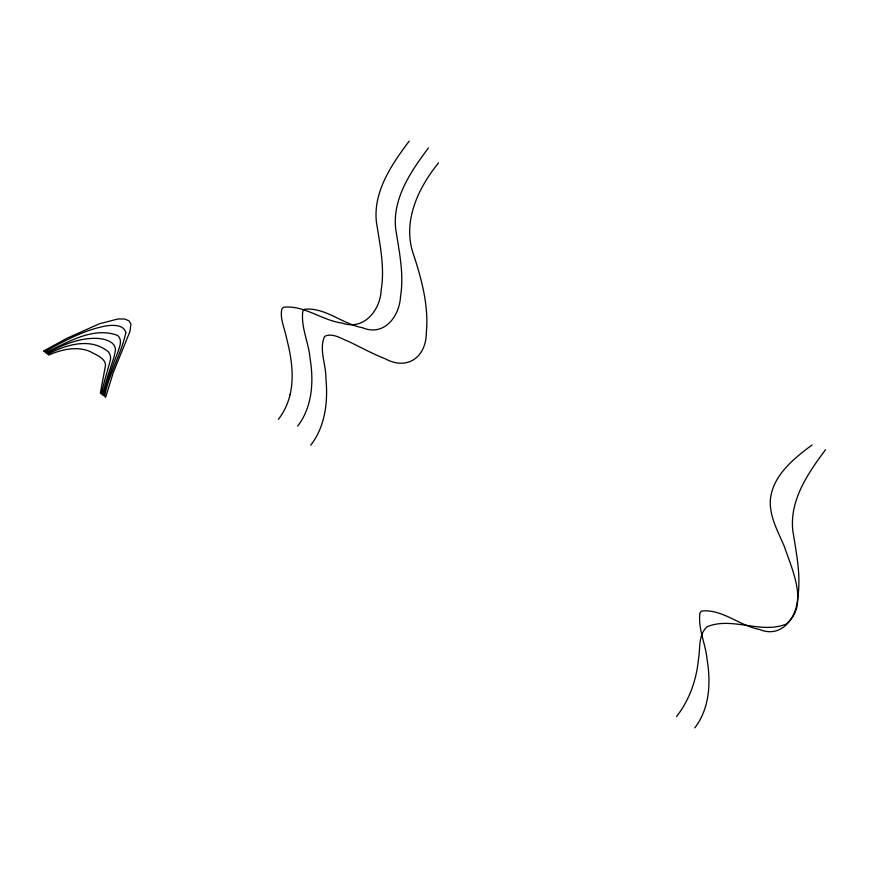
<?xml version="1.0" encoding="UTF-8"?>
<svg xmlns="http://www.w3.org/2000/svg" width="869" height="869" viewBox="0 0 869 869"><rect width="100%" height="100%" fill="white"/><g stroke="black" fill="none" stroke-linecap="round" stroke-linejoin="round"><path stroke-width="1.3" d="M290.083 394.7C294.417 376.016 291.278 356.659 286.607 338.367C284.858 328.754 279.764 319.01 281.806 309.103L283.348 307.3C303.813 304.747 322.16 320.531 342.332 323.138C363.861 330.883 380.448 309.929 381.154 290.17C384.978 267.315 379.862 244.515 376.407 221.997C373.062 191.462 391.8 164.36 409.158 141.126M297.654 426.125C312.536 406.844 313.883 381.024 309.983 357.865C308.614 342.234 300.663 326.929 302.846 311.189L304.422 309.288C324.887 306.963 342.549 324.094 362.438 327.722C384.055 336.792 399.392 316.522 400.479 296.861C404.237 274.039 399.132 251.282 395.688 228.808C392.343 198.262 411.08 171.171 428.439 147.936M694.765 727.874C709.647 708.593 710.994 682.773 707.094 659.614C705.726 643.983 697.774 628.678 699.947 612.938L701.522 611.037C721.998 608.713 739.66 625.843 759.549 629.471C781.166 638.541 796.504 618.272 797.59 598.611C801.348 575.789 796.243 553.032 792.8 530.557C789.454 500.012 808.192 472.921 825.55 449.686M310.765 445.178C325.278 426.397 328.145 401.597 325.918 378.634C326.19 364.774 318.695 349.544 324.604 336.39C332.566 332.36 341.3 338.834 348.73 341.528C360.885 347.35 372.714 353.911 385.293 358.799C407.387 370.9 426.168 356.942 426.299 333.012C428.917 306.312 421.823 279.981 413.633 254.823C401.945 222.182 418.011 188.106 438.53 162.894M676.582 716.501C689.258 700.251 696.406 680.231 698.383 659.81C700.447 648.839 697.992 634.967 707.094 626.745C732.198 616.425 760.353 634.153 785.772 624.257C809.626 605.867 791.985 569.325 784.392 546.623C778.135 531.785 769.51 516.892 770.314 500.251C772.454 475.615 793.614 458.68 812.037 444.993M290.094 394.7A65.946 63.241 74.2 0 1 278.384 419.325M125.82 332.642C121.182 354.422 108.658 374.202 104.606 396.405L105.681 397.198L113.318 372.432L129.981 331.447L130.893 323.833L128.786 320.639L124.365 318.988L117.923 318.988L99.468 323.757L67.119 338.193L43.45 351.087L44.515 351.88C63.958 341.126 83.945 330.014 106.029 325.918C112.677 324.984 123.789 324.322 125.82 332.642M105.551 365.154L100.337 393.244L101.412 394.037C103.628 383.11 106.985 372.475 109.939 361.743C111.504 357.474 110.32 352.445 106.17 350.142C88.562 337.639 65.066 345.134 47.719 354.248L48.783 355.041C59.103 350.576 70.519 347.404 81.816 349.175A36.379 35.314 20.4 0 1 90.17 351.543C95.709 354.856 104.964 357.648 105.551 365.154M115.447 350.413L113.915 357.507L107.484 376.918A318.271 308.951 20.4 0 0 102.477 394.819L103.541 395.612C106.963 381.143 112.101 367.163 117.445 353.314C119.194 347.817 123.159 339.898 117.489 335.38C93.113 326.266 67.206 342.592 45.579 352.662L46.654 353.455C62.742 344.743 80.741 336.987 99.446 338.552C105.985 339.301 115.903 342.169 115.447 350.413"/></g></svg>
